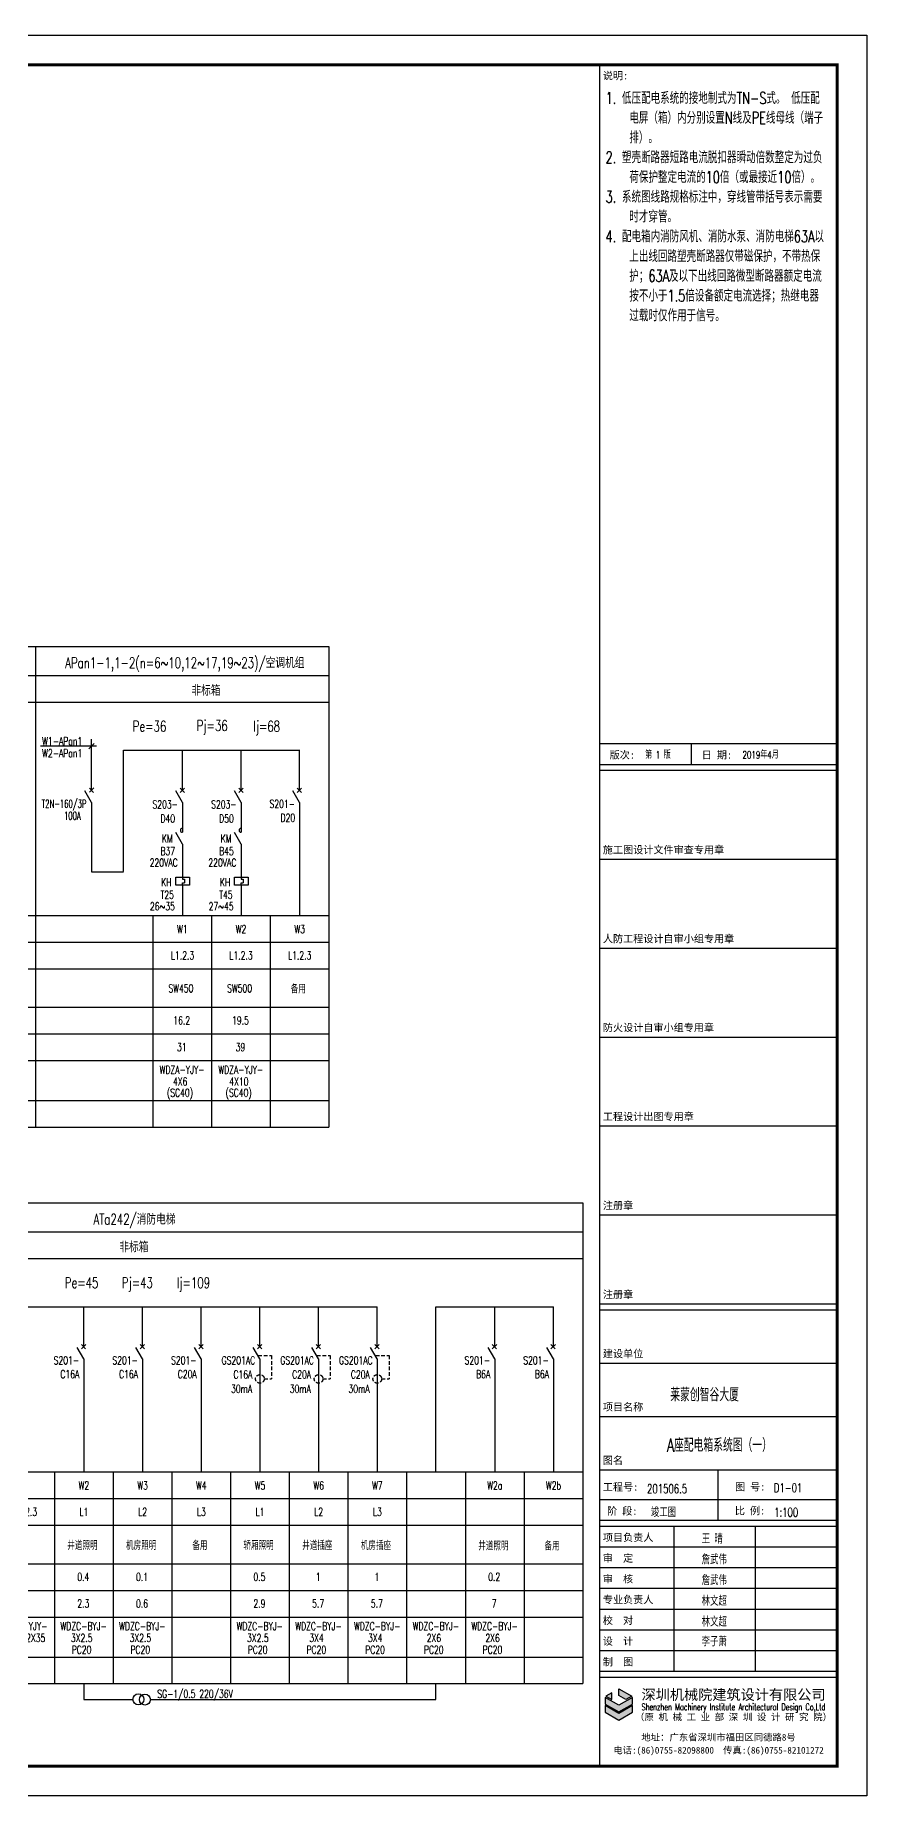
# Model space of a CAD drawing. Extents: x 1980812 to 2226895, y -554123 to 281606.
# Drawn here: x 2180374 to 2208423, y 222206 to 281606 of the extents above; entities that cross this region are included whole.
import ezdxf
from ezdxf.enums import TextEntityAlignment as Align

# ---------------------------------------------------------------- set-up
doc = ezdxf.new("R2010")
doc.units = 0
doc.header["$LTSCALE"] = 1000
doc.header["$MEASUREMENT"] = 0
doc.linetypes.add('HIDDEN', pattern=[0.375, 0.25, -0.125])
for name, color, linetype in [('1', 1, 'Continuous'), ('7', 7, 'Continuous'), ('DQ1', 1, 'Continuous'), ('DQ2', 2, 'Continuous'), ('DQ7', 7, 'Continuous'), ('TK', 1, 'Continuous')]:
    doc.layers.add(name, color=color, linetype=linetype)
doc.styles.add('D8', font='txtw.shx', dxfattribs={"width": 0.7, "bigfont": 'hztxtw.shx'})
doc.styles.add('HEITI', font='simplex.shx', dxfattribs={"width": 0.6, "bigfont": 'hztxt.shx'})
doc.styles.add('SONGTI', font='', dxfattribs={"width": 1.1})
doc.styles.get('SONGTI').set_extended_font_data('NSimSun')

# ---------------------------------------------------------------- blocks, each defined once
blk = doc.blocks.new('A$C017D60FC')
at = {"layer": '1'}
for centre in [(122, 265), (122, 122)]:
    blk.add_circle(centre, 122, dxfattribs=at)
blk = doc.blocks.new('tu kuang A1 A')
at = {"layer": 'TK'}
h = blk.add_hatch(color=256, dxfattribs=at)
h.paths.add_polyline_path([(75976, 3247), (75738, 3384), (75738, 3611), (76172, 3360)])
h.paths.add_polyline_path([(75303, 3360), (75499, 3247), (75499, 3473)])
h.paths.add_polyline_path([(75280, 3095), (75738, 2831), (76195, 3095), (76195, 3321), (75738, 3057), (75280, 3321)])
h.paths.add_polyline_path([(75738, 2553), (76195, 2817), (76195, 3043), (75738, 2779), (75280, 3043), (75280, 2817)])
for p, q in [((75100, 1000), (75100, 58400)), ((83100, 1000), (83100, 58400)), ((75100, 35500), (83100, 35500)), ((78187, 34800), (78187, 35500)), ((75100, 34800), (83100, 34800)), ((75100, 34600), (83100, 34600)), ((75100, 31600), (83100, 31600)), ((75100, 28600), (83100, 28600)), ((75100, 25600), (83100, 25600)), ((75100, 22600), (83100, 22600)), ((75100, 19600), (83100, 19600)), ((75100, 16600), (83100, 16600)), ((75100, 16400), (83100, 16400)), ((75100, 16400), (83100, 16400)), ((75100, 16400), (83100, 16400)), ((75100, 16400), (83100, 16400)), ((75100, 16400), (83100, 16400)), ((75100, 14600), (83100, 14600)), ((75100, 14600), (83100, 14600)), ((75100, 14600), (83100, 14600)), ((75100, 14600), (83100, 14600)), ((75100, 14600), (83100, 14600)), ((75100, 12800), (83100, 12800)), ((75100, 11000), (83100, 11000)), ((79087, 9286), (79087, 11000)), ((75100, 10000), (83100, 10000)), ((75100, 9300), (83100, 9300)), ((75100, 9300), (83100, 9300)), ((75100, 9300), (83100, 9300)), ((75100, 9100), (83100, 9100)), ((77600, 4200), (77600, 9100)), ((80350, 4200), (80350, 9100)), ((75100, 8400), (83100, 8400)), ((75100, 7700), (83100, 7700)), ((75100, 7000), (83100, 7000)), ((75100, 6300), (83100, 6300)), ((75100, 5600), (83100, 5600)), ((75100, 4900), (83100, 4900)), ((75100, 4200), (83100, 4200)), ((75100, 4000), (83100, 4000)), ((83100, 1000), (75100, 1000))]:
    blk.add_line(p, q, dxfattribs=at)
for points in [[(0, 59400), (84100, 59400), (84100, 0), (0, 0)], [(75976, 3247), (75738, 3384), (75738, 3611), (76172, 3360)], [(75280, 3095), (75738, 2831), (76195, 3095), (76195, 3321), (75738, 3057), (75280, 3321)], [(75738, 2553), (76195, 2817), (76195, 3043), (75738, 2779), (75280, 3043), (75280, 2817)], [(75303, 3360), (75499, 3247), (75499, 3473)]]:
    blk.add_lwpolyline(points, close=True, dxfattribs=at)
at = {"layer": 'TK', "const_width": 100}
blk.add_lwpolyline([(83100, 1000), (83100, 58400), (2500, 58400), (2500, 1000)], close=True, dxfattribs=at)
at = {"layer": '7', "style": 'D8', "width": 0.7}
for s, height, p in [('\\M+5B5DA 1 \\M+5B0E6', 250, (76625, 34995)), ('2019\\M+5C4EA4\\M+5D4C2', 250, (79909, 34997)), ('201506.5', 300, (76689, 10210)), ('\\M+5BFA2\\M+5B9A4\\M+5CDBC', 300, (76820, 9408)), ('1:100', 300, (80977, 9415)), ('\\M+5CDF5 \\M+5C7E7', 300, (78530, 8510)), ('\\M+5D5B2\\M+5CEE4\\M+5CEB0', 300, (78530, 7816)), ('\\M+5D5B2\\M+5CEE4\\M+5CEB0', 300, (78530, 7116)), ('\\M+5C1D6\\M+5CEC4\\M+5B3AC', 300, (78530, 6414)), ('\\M+5C1D6\\M+5CEC4\\M+5B3AC', 300, (78530, 5714)), ('\\M+5C0EE\\M+5D7D3\\M+5CFF4', 300, (78530, 5048))]:
    blk.add_text(s, height=height, dxfattribs=at).set_placement(p)
at = {"layer": '7', "color": 1, "style": 'D8', "width": 0.7}
blk.add_text('\\M+5C0B3\\M+5C3C9\\M+5B4B4\\M+5D6C7\\M+5B9C8\\M+5B4F3\\M+5CFC3', height=450, dxfattribs=at).set_placement((77472, 13307))
at = {"layer": 'TK', "style": 'SONGTI'}
for s, p in [('\\M+5CBB5\\M+5C3F7:', (75198, 57909)), ('\\M+5B0E6\\M+5B4CE:', (75428, 34992)), ('\\M+5C8D5 \\M+5C6DA:', (78532, 34992)), ('\\M+5CAA9\\M+5B9A4\\M+5CDBC\\M+5C9E8\\M+5BCC6\\M+5CEC4\\M+5BCFE\\M+5C9F3\\M+5B2E9\\M+5D7A8\\M+5D3C3\\M+5D5C2', (75198, 31792)), ('\\M+5C8CB\\M+5B7C0\\M+5B9A4\\M+5B3CC\\M+5C9E8\\M+5BCC6\\M+5D7D4\\M+5C9F3\\M+5D0A1\\M+5D7E9\\M+5D7A8\\M+5D3C3\\M+5D5C2', (75198, 28792)), ('\\M+5B7C0\\M+5BBF0\\M+5C9E8\\M+5BCC6\\M+5D7D4\\M+5C9F3\\M+5D0A1\\M+5D7E9\\M+5D7A8\\M+5D3C3\\M+5D5C2', (75198, 25792)), ('\\M+5B9A4\\M+5B3CC\\M+5C9E8\\M+5BCC6\\M+5B3F6\\M+5CDBC\\M+5D7A8\\M+5D3C3\\M+5D5C2', (75198, 22792)), ('\\M+5D7A2\\M+5B2E1\\M+5D5C2', (75198, 19792)), ('\\M+5D7A2\\M+5B2E1\\M+5D5C2', (75198, 16792)), ('\\M+5BDA8\\M+5C9E8\\M+5B5A5\\M+5CEBB', (75198, 14792)), ('\\M+5CFEE\\M+5C4BF\\M+5C3FB\\M+5B3C6', (75198, 12992)), ('\\M+5CDBC\\M+5C3FB', (75198, 11192)), ('\\M+5B9A4\\M+5B3CC\\M+5BAC5:', (75198, 10294)), ('\\M+5B1C8 \\M+5C0FD:', (79649, 9492)), ('\\M+5CFEE\\M+5C4BF\\M+5B8BA\\M+5D4F0\\M+5C8CB', (75198, 8592)), ('\\M+5C9F3  \\M+5B6A8', (75198, 7892)), ('\\M+5C9F3  \\M+5BACB', (75198, 7192)), ('\\M+5D7A8\\M+5D2B5\\M+5B8BA\\M+5D4F0\\M+5C8CB', (75198, 6492)), ('\\M+5D0A3  \\M+5B6D4', (75198, 5792)), ('\\M+5C9E8  \\M+5BCC6', (75198, 5092)), ('\\M+5D6C6  \\M+5CDBC', (75198, 4392))]:
    blk.add_text(s, height=250, dxfattribs=at).set_placement(p)
for s, p in [('\\M+5CDBC \\M+5BAC5:', (80166, 10425)), ('\\M+5BDD7 \\M+5B6CE:', (75853, 9606))]:
    blk.add_text(s, height=250, dxfattribs=at).set_placement(p, align=Align.MIDDLE_CENTER)
for s, height, p in [('\\M+5C9EE\\M+5DBDA\\M+5BBFA\\M+5D0B5\\M+5D4BA\\M+5BDA8\\M+5D6FE\\M+5C9E8\\M+5BCC6\\M+5D3D0\\M+5CFDE\\M+5B9AB\\M+5CBBE', 350, (79605, 3238)), ('\\M+5A3A8\\M+5D4AD \\M+5BBFA \\M+5D0B5 \\M+5B9A4 \\M+5D2B5 \\M+5B2BF \\M+5C9EE \\M+5DBDA \\M+5C9E8 \\M+5BCC6 \\M+5D1D0 \\M+5BEBF \\M+5D4BA\\M+5A3A9', 228, (79605, 2543)), ('\\M+5B5D8\\M+5D6B7\\M+5A3BA\\M+5B9E3\\M+5B6AB\\M+5CAA1\\M+5C9EE\\M+5DBDA\\M+5CAD0\\M+5B8A3\\M+5CCEF\\M+5C7F8\\M+5CDAC\\M+5B5C2\\M+5C2B78\\M+5BAC5', 225.625, (79100, 1860)), ('\\M+5B5E7\\M+5BBB0:(86)0755-82098800  \\M+5B4AB\\M+5D5E6:(86)0755-82101272', 225.62, (79100, 1424))]:
    blk.add_text(s, height=height, dxfattribs=at).set_placement(p, align=Align.CENTER)
at = {"layer": 'TK', "style": 'HEITI', "width": 0.7}
blk.add_text('Shenzhen Machinery Institute Architectural Design Co,Ltd', height=229, dxfattribs=at).set_placement((79605, 2884), align=Align.CENTER)

msp = doc.modelspace()

# ---------------------------------------------------------------- linework, layer by layer
at = {"layer": 'DQ1'}
for p, q in [((2160582.5, 260982.8), (2180382.5, 260982.8)), ((2180382.5, 260982.8), (2190282.5, 260982.8)), ((2190282.5, 260982.8), (2190282.5, 244766.2)), ((2182272.5, 255720.7), (2182047.5, 256110.4)), ((2182199.8, 256207), (2182345.3, 256059.2)), ((2182201, 256062.7), (2182348.9, 256208.2)), ((2185344.2, 255718.1), (2185119.2, 256107.9)), ((2185262.1, 256204.4), (2185407.7, 256056.6)), ((2185263.4, 256060.2), (2185411.2, 256205.7)), ((2187324.2, 255718.1), (2187099.2, 256107.9)), ((2187242.1, 256204.4), (2187387.7, 256056.6)), ((2187243.4, 256060.2), (2187391.2, 256205.7)), ((2189292.5, 255718.1), (2189067.5, 256107.9)), ((2189210.4, 256204.4), (2189356, 256056.6)), ((2189211.7, 256060.2), (2189359.5, 256205.7)), ((2185344.2, 254317.5), (2185119.2, 254707.2)), ((2187324.2, 254317.5), (2187099.2, 254707.2)), ((2185111.9, 253200.8), (2185578, 253200.8)), ((2185111.9, 252930.8), (2185111.9, 253200.8)), ((2185344.6, 253200.8), (2185344.6, 253132.1)), ((2185344.6, 253132.1), (2185409.2, 253132.1)), ((2185409.2, 253132.1), (2185409.2, 253002.9)), ((2185409.2, 253072.9), (2185409.2, 253072.9)), ((2185578, 253200.8), (2185578, 252930.8)), ((2187091.9, 253200.8), (2187558, 253200.8)), ((2187091.9, 252930.8), (2187091.9, 253200.8)), ((2187324.6, 253200.8), (2187324.6, 253132.1)), ((2187324.6, 253132.1), (2187389.2, 253132.1)), ((2187389.2, 253132.1), (2187389.2, 253002.9)), ((2187389.2, 253072.9), (2187389.2, 253072.9)), ((2187558, 253200.8), (2187558, 252930.8)), ((2185578, 252930.8), (2185111.9, 252930.8)), ((2185344.6, 253002.9), (2185409.2, 253002.9)), ((2185344.6, 252922.1), (2185344.6, 253002.9)), ((2187558, 252930.8), (2187091.9, 252930.8)), ((2187324.6, 253002.9), (2187389.2, 253002.9)), ((2187324.6, 252922.1), (2187324.6, 253002.9)), ((2160582.5, 244766.2), (2180382.5, 244766.2)), ((2180382.5, 244766.2), (2190282.5, 244766.2)), ((2170482.5, 242208.7), (2198842.4, 242208.7)), ((2198842.4, 242208.7), (2198842.4, 225992)), ((2182012.4, 236944), (2181787.4, 237333.7)), ((2181930.3, 237430.3), (2182075.8, 237282.5)), ((2181931.6, 237286), (2182079.4, 237431.5)), ((2183992.4, 236944), (2183767.4, 237333.7)), ((2183910.3, 237430.3), (2184055.8, 237282.5)), ((2183911.6, 237286), (2184059.4, 237431.5)), ((2185972.4, 236944), (2185747.4, 237333.7)), ((2185890.3, 237430.3), (2186035.8, 237282.5)), ((2185891.6, 237286), (2186039.4, 237431.5)), ((2187952.4, 236944), (2187727.4, 237333.7)), ((2187870.3, 237430.3), (2188015.8, 237282.5)), ((2187871.6, 237286), (2188019.4, 237431.5)), ((2189932.4, 236944), (2189707.4, 237333.7)), ((2189850.3, 237430.3), (2189995.8, 237282.5)), ((2189851.6, 237286), (2189999.4, 237431.5)), ((2191912.4, 236944), (2191687.4, 237333.7)), ((2191830.3, 237430.3), (2191975.8, 237282.5)), ((2191831.6, 237286), (2191979.4, 237431.5)), ((2195872.4, 236944), (2195647.4, 237333.7)), ((2195790.3, 237430.3), (2195935.8, 237282.5)), ((2195791.6, 237286), (2195939.4, 237431.5)), ((2197852.4, 236944), (2197627.4, 237333.7)), ((2197770.3, 237430.3), (2197915.8, 237282.5)), ((2197771.6, 237286), (2197919.4, 237431.5)), ((2170482.5, 225992), (2198842.4, 225992))]:
    msp.add_line(p, q, dxfattribs=at)
for centre in [(2185337.1, 254779.1), (2187317.1, 254779.1)]:
    msp.add_arc(centre, 65, 90, 270, dxfattribs=at)
at = {"layer": 'DQ2'}
for p, q in [((2182272.5, 256134.9), (2182272.5, 257853.5)), ((2183352.5, 257479.3), (2189304.2, 257479.3)), ((2183352.5, 253386.6), (2183352.5, 257479.3)), ((2185344.2, 256130.6), (2185344.2, 257479.3)), ((2187324.2, 256130.6), (2187324.2, 257479.3)), ((2189292.5, 256130.6), (2189292.5, 257479.3)), ((2182272.5, 255720.7), (2182272.5, 253384.1)), ((2185344.2, 255718.1), (2185344.2, 254714.1)), ((2187324.2, 255718.1), (2187324.2, 254714.1)), ((2189292.5, 255718.1), (2189292.5, 251908.2)), ((2185344.2, 254317.5), (2185344.2, 253200.8)), ((2187324.2, 254317.5), (2187324.2, 253200.8)), ((2182272.5, 253384.1), (2183352.9, 253384.1)), ((2185344.2, 252930.8), (2185344.2, 251908.2)), ((2187324.2, 252930.8), (2187324.2, 251908.2)), ((2176072.4, 238705.1), (2191912.4, 238705.1)), ((2182012.4, 237356.4), (2182012.4, 238705.1)), ((2183992.4, 237356.4), (2183992.4, 238705.1)), ((2185972.4, 237356.4), (2185972.4, 238705.1)), ((2187952.4, 237356.4), (2187952.4, 238702.6)), ((2189932.4, 237356.4), (2189932.4, 238702.6)), ((2191912.4, 237356.4), (2191912.4, 238705.1)), ((2193892.4, 238705.1), (2197852.4, 238705.1)), ((2193892.4, 233134.1), (2193892.4, 238705.1)), ((2195872.4, 237356.4), (2195872.4, 238705.1)), ((2197852.4, 237356.4), (2197852.4, 238705.1)), ((2182012.4, 236944), (2182012.4, 233134.1)), ((2183992.4, 236944), (2183992.4, 233134.1)), ((2185972.4, 236944), (2185972.4, 233134.1)), ((2187952.4, 236944), (2187952.4, 233134.1)), ((2189932.4, 236944), (2189932.4, 233134.1)), ((2191912.4, 236944), (2191912.4, 233134.1)), ((2195872.4, 236944), (2195872.4, 233134.1)), ((2197852.4, 236944), (2197852.4, 233134.1)), ((2182012.4, 225992), (2182012.4, 225452)), ((2193892.4, 225452), (2193892.4, 225992)), ((2182012.4, 225452), (2183669.8, 225452)), ((2184259, 225452), (2193892.4, 225452))]:
    msp.add_line(p, q, dxfattribs=at)
at = {"layer": 'DQ7'}
for p, q in [((2180382.5, 260982.8), (2180382.5, 244766.2)), ((2160582.5, 260008.2), (2180382.5, 260008.2)), ((2180382.5, 260008.2), (2190282.5, 260008.2)), ((2160582.5, 259108.2), (2180382.5, 259108.2)), ((2180382.5, 259108.2), (2190282.5, 259108.2)), ((2182441.1, 257622.4), (2180552.6, 257622.4)), ((2160582.5, 251908.2), (2180382.5, 251908.2)), ((2180382.5, 251908.2), (2190282.5, 251908.2)), ((2184342.5, 251908.2), (2184342.5, 244766.2)), ((2186322.5, 251908.2), (2186322.5, 244766.2)), ((2188302.5, 251908.2), (2188302.5, 244766.2)), ((2160582.5, 251008.2), (2180382.5, 251008.2)), ((2180382.5, 251008.2), (2190282.5, 251008.2)), ((2160582.5, 250108.2), (2180382.5, 250108.2)), ((2180382.5, 250108.2), (2190282.5, 250108.2)), ((2160582.5, 248810.3), (2180382.5, 248810.3)), ((2180382.5, 248810.3), (2190282.5, 248810.3)), ((2160582.5, 247910.3), (2180382.5, 247910.3)), ((2180382.5, 247910.3), (2190282.5, 247910.3)), ((2160582.5, 247010.3), (2180382.5, 247010.3)), ((2180382.5, 247010.3), (2190282.5, 247010.3)), ((2160582.5, 245660.3), (2180382.5, 245660.3)), ((2180382.5, 245660.3), (2190282.5, 245660.3)), ((2170482.5, 241234.1), (2198842.4, 241234.1)), ((2170482.5, 240334.1), (2198842.4, 240334.1)), ((2170482.5, 233134.1), (2198842.4, 233134.1)), ((2181022.4, 233134.1), (2181022.4, 225992)), ((2183002.4, 233134.1), (2183002.4, 225992)), ((2184982.4, 233134.1), (2184982.4, 225992)), ((2186962.4, 233134.1), (2186962.4, 225992)), ((2188942.4, 233134.1), (2188942.4, 225992)), ((2190922.4, 233134.1), (2190922.4, 225992)), ((2192902.4, 233134.1), (2192902.4, 225992)), ((2194882.4, 233134.1), (2194882.4, 225992)), ((2196862.4, 233134.1), (2196862.4, 225992)), ((2170482.5, 232234.1), (2198842.4, 232234.1)), ((2170482.5, 231334.1), (2198842.4, 231334.1)), ((2170482.5, 230036.2), (2198842.4, 230036.2)), ((2170482.5, 229136.2), (2198842.4, 229136.2)), ((2170482.5, 228236.2), (2198842.4, 228236.2)), ((2170482.5, 226886.2), (2198842.4, 226886.2))]:
    msp.add_line(p, q, dxfattribs=at)
at = {"layer": 'DQ7', "color": 7}
msp.add_line((2182182.5, 257532.4), (2182362.5, 257712.4), dxfattribs=at)
at = {"layer": 'DQ7', "linetype": 'HIDDEN', "ltscale": 0.5}
for p, q in [((2187897.1, 237060.4), (2188348.2, 237060.4)), ((2188348.2, 237060.4), (2188348.2, 236270.9)), ((2189877.1, 237060.4), (2190328.2, 237060.4)), ((2190328.2, 237060.4), (2190328.2, 236270.9)), ((2191857.1, 237060.4), (2192308.2, 237060.4)), ((2192308.2, 237060.4), (2192308.2, 236270.9)), ((2188098.2, 236270.9), (2188348.2, 236270.9)), ((2190078.2, 236270.9), (2190328.2, 236270.9)), ((2192058.2, 236270.9), (2192308.2, 236270.9))]:
    msp.add_line(p, q, dxfattribs=at)
for centre in [(2187952.4, 236270.9), (2189932.4, 236270.9), (2191912.4, 236270.9)]:
    msp.add_circle(centre, 145.8, dxfattribs=at)

# ---------------------------------------------------------------- block references
at = {"layer": 'DQ1', "xscale": 1.524705882174983, "yscale": 1.524705882174983, "zscale": 1.524705882174983, "rotation": 268.1863266977036}
msp.add_blockref('A$C017D60FC', (2183675.7, 225650.2), dxfattribs=at)
at = {"layer": 'DQ2'}
msp.add_blockref('tu kuang A1 A', (2124322.8, 222205.6), dxfattribs=at)

# ---------------------------------------------------------------- texts
at = {"layer": '7', "style": 'D8', "width": 0.7}
for p in [(2187693, 235800.2), (2189673, 235800.2), (2191653, 235800.2)]:
    msp.add_text('30mA', height=270, dxfattribs=at).set_placement(p, align=Align.RIGHT)
msp.add_text('D1-01', height=300, dxfattribs=at).set_placement((2205287.4, 232446.5))
at = {"layer": '7', "ltscale": 5, "insert": (2199613.1, 279686.6), "char_height": 400, "width": 7490.81, "attachment_point": 1, "style": 'D8'}
msp.add_mtext('\\pi-800,l800;1. \\M+5B5CD\\M+5D1B9\\M+5C5E4\\M+5B5E7\\M+5CFB5\\M+5CDB3\\M+5B5C4\\M+5BDD3\\M+5B5D8\\M+5D6C6\\M+5CABD\\M+5CEAATN-S\\M+5CABD\\M+5A1A3 \\M+5B5CD\\M+5D1B9\\M+5C5E4\\M+5B5E7\\M+5C6C1\\M+5A3A8\\M+5CFE4\\M+5A3A9\\M+5C4DA\\M+5B7D6\\M+5B1F0\\M+5C9E8\\M+5D6C3N\\M+5CFDF\\M+5BCB0PE\\M+5CFDF\\M+5C4B8\\M+5CFDF\\M+5A3A8\\M+5B6CB\\M+5D7D3\\M+5C5C5\\M+5A3A9\\M+5A1A3 \\P2. \\M+5CBDC\\M+5BFC7\\M+5B6CF\\M+5C2B7\\M+5C6F7\\M+5B6CC\\M+5C2B7\\M+5B5E7\\M+5C1F7\\M+5CDD1\\M+5BFDB\\M+5C6F7\\M+5CBB2\\M+5B6AF\\M+5B1B6\\M+5CAFD\\M+5D5FB\\M+5B6A8\\M+5CEAA\\M+5B9FD\\M+5B8BA\\M+5BAC9\\M+5B1A3\\M+5BBA4\\M+5D5FB\\M+5B6A8\\M+5B5E7\\M+5C1F7\\M+5B5C410\\M+5B1B6\\M+5A3A8\\M+5BBF2\\M+5D7EE\\M+5BDD3\\M+5BDFC10\\M+5B1B6\\M+5A3A9\\M+5A1A3 \\P3. \\M+5CFB5\\M+5CDB3\\M+5CDBC\\M+5CFDF\\M+5C2B7\\M+5B9E6\\M+5B8F1\\M+5B1EA\\M+5D7A2\\M+5D6D0\\M+5A3AC\\M+5B4A9\\M+5CFDF\\M+5B9DC\\M+5B4F8\\M+5C0A8\\M+5BAC5\\M+5B1ED\\M+5CABE\\M+5D0E8\\M+5D2AA\\M+5CAB1\\M+5B2C5\\M+5B4A9\\M+5B9DC\\M+5A1A3\\P4. \\M+5C5E4\\M+5B5E7\\M+5CFE4\\M+5C4DA\\M+5CFFB\\M+5B7C0\\M+5B7E7\\M+5BBFA\\M+5A1A2\\M+5CFFB\\M+5B7C0\\M+5CBAE\\M+5B1C3\\M+5A1A2\\M+5CFFB\\M+5B7C0\\M+5B5E7\\M+5CCDD63A\\M+5D2D4\\M+5C9CF\\M+5B3F6\\M+5CFDF\\M+5BBD8\\M+5C2B7\\M+5CBDC\\M+5BFC7\\M+5B6CF\\M+5C2B7\\M+5C6F7\\M+5BDF6\\M+5B4F8\\M+5B4C5\\M+5B1A3\\M+5BBA4\\M+5A3AC\\M+5B2BB\\M+5B4F8\\M+5C8C8\\M+5B1A3\\M+5BBA4\\M+5A3BB63A\\M+5BCB0\\M+5D2D4\\M+5CFC2\\M+5B3F6\\M+5CFDF\\M+5BBD8\\M+5C2B7\\M+5CEA2\\M+5D0CD\\M+5B6CF\\M+5C2B7\\M+5C6F7\\M+5B6EE\\M+5B6A8\\M+5B5E7\\M+5C1F7\\M+5B0B4\\M+5B2BB\\M+5D0A1\\M+5D3DA1.5\\M+5B1B6\\M+5C9E8\\M+5B1B8\\M+5B6EE\\M+5B6A8\\M+5B5E7\\M+5C1F7\\M+5D1A1\\M+5D4F1\\M+5A3BB\\M+5C8C8\\M+5BCCC\\M+5B5E7\\M+5C6F7\\M+5B9FD\\M+5D4D8\\M+5CAB1\\M+5BDF6\\M+5D7F7\\M+5D3C3\\M+5D3DA\\M+5D0C5\\M+5BAC5\\M+5A1A3', dxfattribs=at)
at = {"layer": 'DQ7', "style": 'D8', "width": 0.7}
for s, p in [('APan1-1,1-2(n=6~10,12~17,19~23)/\\M+5BFD5\\M+5B5F7\\M+5BBFA\\M+5D7E9', (2185421.3, 260431.7)), ('\\M+5B7C7\\M+5B1EA\\M+5CFE4', (2186134.3, 259498.4)), ('ATa242/\\M+5CFFB\\M+5B7C0\\M+5B5E7\\M+5CCDD', (2183723, 241657.5)), ('\\M+5B7C7\\M+5B1EA\\M+5CFE4', (2183701.5, 240724.2))]:
    msp.add_text(s, height=360, dxfattribs=at).set_placement(p, align=Align.MIDDLE_CENTER)
for s, height, p in [('Pe=36', 360, (2183662.2, 258109.5)), ('Pj=36', 360, (2185819.1, 258133.2)), ('Ij=68', 360, (2187727.1, 258109.5)), ('W1-APan1', 270, (2180609.1, 257653)), ('W2-APan1', 270, (2180609.1, 257244.7)), ('Pe=45', 360, (2181372.3, 239335.3)), ('Pj=43', 360, (2183295.2, 239335.3)), ('Ij=109', 360, (2185150.7, 239335.3)), ('SG-1/0.5 220/36V', 270, (2184490.8, 225508.1))]:
    msp.add_text(s, height=height, dxfattribs=at).set_placement(p)
at = {"layer": 'DQ7', "style": 'D8'}
for s, height, width, p in [('T2N-160/3P', 270, 0.63, (2182102.4, 255541.3)), ('S203-', 270, 0.7, (2185187.1, 255518.7)), ('S203-', 270, 0.7, (2187167.1, 255518.7)), ('S201-', 270.01, 0.7, (2189135.4, 255536.2)), ('100A', 270, 0.63, (2181913.1, 255137.8)), ('D40', 270, 0.7, (2185091.9, 255041)), ('D50', 270, 0.7, (2187071.9, 255041)), ('D20', 270, 0.7, (2189142.7, 255069.7)), ('KM', 270, 0.7, (2185014.8, 254366.1)), ('KM', 270, 0.7, (2186994.8, 254366.1)), ('220VAC', 270, 0.7, (2185181.5, 253554.2)), ('B37', 270, 0.7, (2185091.9, 253943)), ('220VAC', 270, 0.7, (2187161.5, 253554.2)), ('B45', 270, 0.7, (2187071.9, 253943)), ('KH', 270, 0.7, (2184974.7, 252891.9)), ('KH', 270, 0.7, (2186954.7, 252891.9)), ('T25', 270, 0.7, (2185051.8, 252468.8)), ('T45', 270, 0.7, (2187031.8, 252468.8)), ('26~35', 270, 0.7, (2185086.1, 252080)), ('27~45', 270, 0.7, (2187066.1, 252080)), ('S201-', 270.01, 0.7, (2181855.2, 236762.1)), ('S201-', 270.01, 0.7, (2183835.2, 236762.1)), ('S201-', 270.01, 0.7, (2185815.2, 236762.1)), ('GS201AC', 270, 0.7, (2187795.2, 236762.1)), ('GS201AC', 270, 0.7, (2189775.2, 236762.1)), ('GS201AC', 270, 0.7, (2191755.2, 236762.1)), ('S201-', 270.01, 0.7, (2195715.2, 236762.1)), ('S201-', 270.01, 0.7, (2197695.2, 236762.1)), ('C16A', 270, 0.7, (2181862.6, 236295.5)), ('C16A', 270, 0.7, (2183842.6, 236295.5)), ('C20A', 270, 0.7, (2185822.6, 236295.5)), ('C16A', 270, 0.7, (2187700.1, 236284.3)), ('C20A', 270, 0.7, (2189680.1, 236284.3)), ('C20A', 270, 0.7, (2191660.1, 236284.3)), ('B6A', 270, 0.7, (2195722.6, 236295.5)), ('B6A', 270, 0.7, (2197702.6, 236295.5))]:
    msp.add_text(s, height=height, dxfattribs=dict(at, width=width)).set_placement(p, align=Align.RIGHT)
at = {"layer": 'DQ7', "style": 'D8', "width": 0.7}
for s, p in [('W1', (2185337.3, 251446.7)), ('W2', (2187317.3, 251446.7)), ('W3', (2189297.3, 251446.7)), ('L1.2.3', (2185345, 250558.6)), ('L1.2.3', (2187315.7, 250558.6)), ('L1.2.3', (2189295.7, 250558.6)), ('SW450', (2185288.4, 249447.8)), ('SW500', (2187268.4, 249447.8)), ('\\M+5B1B8\\M+5D3C3', (2189248.4, 249447.8)), ('16.2', (2185317, 248365.3)), ('19.5', (2187297, 248365.3)), ('31', (2185317, 247465.3)), ('39', (2187297, 247465.3)), ('WDZA-YJY-', (2185328.2, 246702.3)), ('WDZA-YJY-', (2187308.2, 246702.3)), ('(SC40)', (2185257.4, 245907.1)), ('4X6', (2185263, 246303.7)), ('(SC40)', (2187237.4, 245907.1)), ('4X10', (2187243, 246303.7)), ('W2', (2182017.2, 232672.6)), ('W3', (2183997.2, 232672.6)), ('W4', (2185977.2, 232672.6)), ('W5', (2187957.2, 232672.6)), ('W6', (2189937.2, 232672.6)), ('W7', (2191917.2, 232672.6)), ('W2a', (2195877.2, 232672.6)), ('W2b', (2197857.2, 232672.6)), ('L1.2.3', (2180044.8, 231784.4)), ('L1', (2182015.6, 231784.4)), ('L2', (2183995.6, 231784.4)), ('L3', (2185975.6, 231784.4)), ('L1', (2187955.6, 231784.4)), ('L2', (2189935.6, 231784.4)), ('L3', (2191915.6, 231784.4)), ('\\M+5BEAE\\M+5B5C0\\M+5D5D5\\M+5C3F7', (2181968.3, 230673.6)), ('\\M+5BBFA\\M+5B7BF\\M+5D5D5\\M+5C3F7', (2183948.3, 230673.6)), ('\\M+5B1B8\\M+5D3C3', (2185928.3, 230673.6)), ('\\M+5BDCE\\M+5CFE1\\M+5D5D5\\M+5C3F7', (2187908.3, 230673.6)), ('\\M+5BEAE\\M+5B5C0\\M+5B2E5\\M+5D7F9', (2189888.3, 230673.6)), ('\\M+5BBFA\\M+5B7BF\\M+5B2E5\\M+5D7F9', (2191868.3, 230673.6)), ('\\M+5BEAE\\M+5B5C0\\M+5D5D5\\M+5C3F7', (2195828.3, 230658)), ('\\M+5B1B8\\M+5D3C3', (2197808.3, 230658)), ('0.4', (2181996.8, 229591.1)), ('0.1', (2183976.8, 229591.1)), ('0.5', (2187936.8, 229591.1)), ('1', (2189916.8, 229591.1)), ('1', (2191896.8, 229591.1)), ('0.2', (2195856.8, 229591.1)), ('2.3', (2181996.8, 228691.1)), ('0.6', (2183976.8, 228691.1)), ('2.9', (2187936.8, 228691.1)), ('5.7', (2189916.8, 228691.1)), ('5.7', (2191896.8, 228691.1)), ('7', (2195856.8, 228691.1)), ('3X70+2X35', (2179962.9, 227529.5)), ('WDZA-YJY-', (2180028.1, 227928.2)), ('WDZC-BYJ-', (2182008.1, 227928.2)), ('3X2.5', (2181942.9, 227529.5)), ('WDZC-BYJ-', (2183988.1, 227928.2)), ('3X2.5', (2183922.9, 227529.5)), ('WDZC-BYJ-', (2187948.1, 227928.2)), ('3X2.5', (2187882.9, 227529.5)), ('WDZC-BYJ-', (2189928.1, 227928.2)), ('3X4', (2189862.9, 227529.5)), ('WDZC-BYJ-', (2191908.1, 227928.2)), ('3X4', (2191842.9, 227529.5)), ('WDZC-BYJ-', (2193888.1, 227928.2)), ('2X6', (2193822.9, 227529.5)), ('WDZC-BYJ-', (2195868.1, 227928.2)), ('2X6', (2195802.9, 227529.5)), ('PC20', (2181937.3, 227133)), ('PC20', (2183917.3, 227133)), ('PC20', (2187877.3, 227133)), ('PC20', (2189857.3, 227133)), ('PC20', (2191837.3, 227133)), ('PC20', (2193817.3, 227133)), ('PC20', (2195797.3, 227133))]:
    msp.add_text(s, height=270, dxfattribs=at).set_placement(p, align=Align.MIDDLE)
at = {"layer": 'DQ7', "color": 1, "style": 'D8', "width": 0.7}
msp.add_text('A\\M+5D7F9\\M+5C5E4\\M+5B5E7\\M+5CFE4\\M+5CFB5\\M+5CDB3\\M+5CDBC\\M+5A3A8\\M+5D2BB\\M+5A3A9', height=450, dxfattribs=at).set_placement((2203450.8, 233812.8), align=Align.CENTER)

doc.saveas('drawing.dxf')
